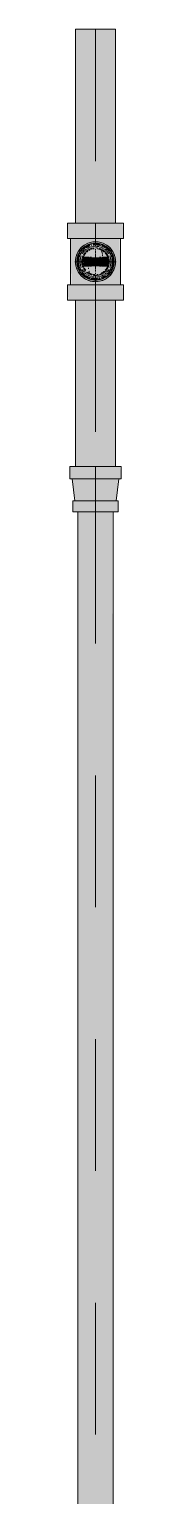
# Model space of a CAD drawing. Header units: millimetres. Extents: x -4000 to 187956, y -58990 to 162485.
# Drawn here: x 79216 to 79284, y 129964 to 131730 of the extents above; entities that cross this region are included whole.
import ezdxf

# ---------------------------------------------------------------- set-up
doc = ezdxf.new("R2010")
doc.units = ezdxf.units.MM
doc.linetypes.add('Dash 1_16_', pattern=[317.5, 158.75, -158.75])
for name, color, linetype, lineweight in [('F-SPRN', 3, 'Continuous', 9), ('P-PIPE', 3, 'Continuous', 9), ('P-PIPE-CNTR', 3, 'Continuous', 9)]:
    doc.layers.add(name, color=color, linetype=linetype, lineweight=lineweight)

# ---------------------------------------------------------------- blocks, each defined once
blk = doc.blocks.new('Sprinkler_Up - DN20-V243-FFS - TANG 1')
at = {"layer": 'F-SPRN', "transparency": 33554534}
for points in [[(13.5, 0), (22.2, 0), (18, 13.1), (6.9, 21.2), (-6.9, 21.2), (-18.2, 12.5), (-22.2, 0), (-3.9, 0.7), (-1.7, 2.9), (-1.2, 3.5), (-0.6, 4), (0.6, 4), (1.2, 3.5), (1.7, 2.9), (4.6, 0)], [(0, -21.2), (6.9, -21.2), (18, -13.1), (22.2, 0), (3.9, -0.7), (1.7, -2.9), (1.2, -3.5), (0.6, -4), (-0.6, -4), (-1.2, -3.5), (-1.7, -2.9), (-4.6, 0), (-22.2, 0), (-18, -13.1), (-6.9, -21.2)], [(0, -16.7), (4.3, -16.1), (11.8, -11.8), (16.1, -4.3), (16.1, 4.3), (10.8, 12.5), (8.3, 14.4), (0, 16.7), (-4.6, 15.9), (-11.8, 11.8), (-16.1, 4.3), (-16.1, -4.3), (-11.8, -11.8), (-8.3, -14.4)], [(0, -15.6), (7.8, -13.5), (13.5, -7.8), (15.1, -4), (15.1, 4), (13.5, 7.8), (7.8, 13.5), (0, 15.6), (-9.1, 12.5), (-11, 11), (-15.1, 4), (-15.1, -4), (-11, -11), (-7.8, -13.5)], [(-10.9, -5.5), (-10.9, 5.4), (-14.5, 5.4), (-14.5, -5.5)], [(-7.7, -5.5), (-7.7, 5.4), (-10.9, 5.4), (-10.9, -5.5)], [(0, -5.5), (0, 5.4), (-7.7, 5.4), (-7.7, -5.5)], [(0, 0), (5.7, 0), (2.9, 4.9), (-2.9, 4.9), (-5.7, 0)], [(-2.9, -4.9), (2.9, -4.9), (5.7, 0), (-5.7, 0)], [(-4.6, 0), (4.6, 0), (0, 4.6)], [(0, -4.6), (4.6, 0), (-4.6, 0)], [(0, -2.6), (1.3, 0), (-1.8, 0)], [(-1.3, 0), (1.8, 0), (0, 2.6)], [(7.7, -5.5), (7.7, 5.4), (0, 5.4), (0, -5.5)], [(10.9, -5.5), (10.9, 5.4), (7.7, 5.4), (7.7, -5.5)], [(14.5, -5.5), (14.5, 5.4), (10.9, 5.4), (10.9, -5.5)]]:
    blk.add_hatch(color=1, dxfattribs=at).paths.add_polyline_path(points)
at = {"layer": 'F-SPRN', "color": 1}
for p, q in [((-11.5, 5.4), (-14.5, 5.4)), ((-14.5, 5.4), (-11.3, 5.4)), ((-14.5, 5.4), (-14.5, 3.7)), ((-14.5, 3.3), (-14.5, 0)), ((-11.5, 5.4), (-11.5, 4)), ((-10.9, 1.9), (-10.9, 3.6)), ((-10.8, 5.4), (-8, 5.4)), ((-8.1, 5.4), (-10.8, 5.4)), ((-8.1, 5.4), (-8.1, 2.8)), ((-8.1, 2.5), (-8.1, 0.7)), ((-7.7, 4.8), (-7.7, 2.7)), ((-7.7, 4.8), (-7.7, 2.7)), ((-7.7, 2.1), (-7.7, 0.5)), ((-7.7, 2.1), (-7.7, 0.5)), ((-6.7, 5.4), (-4.7, 5.4)), ((-5.8, 3.8), (-5.8, 2.2)), ((-2.1, 0), (-2.1, 0)), ((-2.1, 0), (-2.1, -0.1)), ((-0.5, 2), (-0.6, 2)), ((-0.6, 2), (-0.6, 2)), ((0, 2.1), (-0.1, 2.1)), ((2.1, 0), (2.1, 0.1)), ((2.1, 0), (2.1, 0)), ((4.7, 5.4), (6.5, 5.4)), ((7.7, 5.4), (10.8, 5.4)), ((7.7, 5.2), (7.7, 2.7)), ((7.7, 5.2), (7.7, 2.7)), ((7.7, 2.3), (7.7, 0.5)), ((7.7, 2.3), (7.7, 0.5)), ((10.8, 5.4), (8.1, 5.4)), ((8.1, 5.4), (8.1, 2.8)), ((8.1, 2.5), (8.1, 0.4)), ((10.9, 5.4), (14.5, 5.4)), ((10.9, 3.6), (10.9, 0.2)), ((14.5, 5.4), (11.5, 5.4)), ((11.5, 5.4), (11.5, 4)), ((11.5, 3), (11.5, 0.2)), ((14.5, 5.4), (14.5, -5.5)), ((-14.5, -1.3), (-14.5, -3.7)), ((-11.1, -5.5), (-14.5, -5.5)), ((-14.5, -5.5), (-11.5, -5.5)), ((-10.9, -2.6), (-10.9, -1.3)), ((-10.8, -5.5), (-8.1, -5.5)), ((-7.8, -5.5), (-10.8, -5.5)), ((-8.1, -4.2), (-8.1, -5.5)), ((-7.7, -2.7), (-7.7, -4)), ((-7.7, -2.7), (-7.7, -4)), ((-7, -5.5), (-5.8, -5.5)), ((-4.8, -5.5), (-7, -5.5)), ((-5.8, -2.3), (-5.8, -3.8)), ((-2.1, -0.3), (-2, -0.4)), ((-2, -0.4), (-2, -0.5)), ((-2, -0.5), (-2, -0.6)), ((-2, -0.6), (-2, -0.7)), ((-2, -0.7), (-1.9, -0.7)), ((-1.9, -0.7), (-1.9, -0.8)), ((-1.9, -0.8), (-1.9, -0.9)), ((-1.9, -0.9), (-1.8, -1)), ((-1.8, -1), (-1.8, -1.1)), ((-1.8, -1), (-1.8, -1)), ((-1.8, -1.1), (-1.7, -1.2)), ((-1.7, -1.2), (-1.6, -1.3)), ((-1.7, -1.2), (-1.7, -1.2)), ((-1.6, -1.3), (-1.6, -1.4)), ((-1.6, -1.4), (-1.5, -1.4)), ((-1.5, -1.4), (-1.4, -1.5)), ((-1.4, -1.5), (-1.3, -1.6)), ((-1.4, -1.5), (-1.4, -1.5)), ((-1.3, -1.6), (-1.3, -1.7)), ((-1.3, -1.7), (-1.2, -1.7)), ((-1.2, -1.7), (-1.1, -1.7)), ((-1.1, -1.7), (-1.1, -1.8)), ((-1.1, -1.8), (-1, -1.8)), ((-1, -1.8), (-0.9, -1.9)), ((-0.9, -1.9), (-0.8, -1.9)), ((-0.8, -1.9), (-0.7, -2)), ((-0.8, -1.9), (-0.8, -1.9)), ((-0.7, -2), (-0.6, -2)), ((-0.6, -2), (-0.5, -2)), ((-0.5, -2), (-0.4, -2)), ((-0.4, -2), (-0.3, -2.1)), ((-0.4, -2), (-0.4, -2)), ((-0.3, -2.1), (-0.2, -2.1)), ((-0.2, -2.1), (-0.1, -2.1)), ((-0.1, -2.1), (0, -2.1)), ((0, -2.1), (0.1, -2.1)), ((0.1, -2.1), (0.2, -2.1)), ((0.1, -2.1), (0.1, -2.1)), ((0.2, -2.1), (0.3, -2.1)), ((0.3, -2.1), (0.4, -2)), ((0.4, -2), (0.5, -2)), ((0.5, -2), (0.6, -2)), ((0.6, -2), (0.7, -2)), ((0.6, -2), (0.6, -2)), ((0.7, -2), (0.8, -1.9)), ((0.8, -1.9), (0.9, -1.9)), ((0.9, -1.9), (1, -1.8)), ((0.9, -1.9), (0.9, -1.9)), ((1, -1.8), (1.1, -1.8)), ((1.1, -1.8), (1.2, -1.7)), ((1.2, -1.7), (1.3, -1.6)), ((1.2, -1.7), (1.2, -1.7)), ((1.3, -1.6), (1.4, -1.6)), ((1.4, -1.5), (1.5, -1.5)), ((1.4, -1.6), (1.4, -1.5)), ((1.5, -1.4), (1.6, -1.3)), ((1.5, -1.5), (1.5, -1.4)), ((1.6, -1.3), (1.7, -1.2)), ((1.6, -1.3), (1.6, -1.3)), ((1.7, -1.1), (1.8, -1.1)), ((1.7, -1.2), (1.7, -1.1)), ((1.8, -1), (1.9, -0.9)), ((1.8, -1.1), (1.8, -1)), ((1.9, -0.8), (2, -0.7)), ((1.9, -0.8), (1.9, -0.8)), ((1.9, -0.9), (1.9, -0.8)), ((2, -0.4), (2.1, -0.3)), ((2, -0.5), (2, -0.4)), ((2, -0.5), (2, -0.5)), ((2, -0.6), (2, -0.5)), ((2, -0.7), (2, -0.6)), ((2.1, -0.1), (2.1, 0)), ((2.1, -0.2), (2.1, -0.1)), ((2.1, -0.3), (2.1, -0.2)), ((7, -5.5), (4.8, -5.5)), ((5.8, -2.2), (5.8, -3.8)), ((5.8, -5.5), (7, -5.5)), ((7.7, -0.5), (7.7, -2.3)), ((7.7, -0.5), (7.7, -2.3)), ((7.7, -2.7), (7.7, -5.4)), ((7.7, -2.7), (7.7, -5.4)), ((10.8, -5.5), (7.7, -5.5)), ((8.1, -0.4), (8.1, -2.5)), ((8.1, -2.8), (8.1, -5.5)), ((8.1, -5.5), (10.8, -5.5)), ((10.9, -0.2), (10.9, -3.6)), ((14.5, -5.5), (10.9, -5.5)), ((11.5, -0.2), (11.5, -3)), ((11.5, -4), (11.5, -5.5)), ((11.5, -5.5), (14.5, -5.5))]:
    blk.add_line(p, q, dxfattribs=at)
at = {"layer": 'F-SPRN', "color": 1, "flags": 128}
for points in [[(-0.6, 2), (-0.7, 2), (-0.8, 1.9), (-0.9, 1.9), (-0.9, 1.9), (-1, 1.8), (-1.1, 1.8), (-1.2, 1.7), (-1.2, 1.7), (-1.3, 1.6), (-1.4, 1.6), (-1.4, 1.5), (-1.5, 1.5), (-1.5, 1.4), (-1.6, 1.3), (-1.6, 1.3), (-1.7, 1.2), (-1.7, 1.1), (-1.8, 1.1), (-1.8, 1), (-1.9, 0.9), (-1.9, 0.8), (-1.9, 0.8), (-2, 0.7), (-2, 0.6), (-2, 0.5), (-2, 0.5), (-2, 0.4), (-2.1, 0.3), (-2.1, 0.2), (-2.1, 0.1), (-2.1, 0)], [(-0.1, 2.1), (-0.1, 2.1), (-0.2, 2.1), (-0.3, 2.1), (-0.4, 2), (-0.5, 2)], [(2.1, 0.1), (2.1, 0.2), (2.1, 0.2), (2.1, 0.3), (2, 0.4), (2, 0.5), (2, 0.6), (2, 0.7), (1.9, 0.7), (1.9, 0.8), (1.9, 0.9), (1.8, 1), (1.8, 1), (1.8, 1.1), (1.7, 1.2), (1.7, 1.2), (1.6, 1.3), (1.6, 1.4), (1.5, 1.4), (1.4, 1.5), (1.4, 1.5), (1.3, 1.6), (1.3, 1.7), (1.2, 1.7), (1.1, 1.7), (1.1, 1.8), (1, 1.8), (0.9, 1.9), (0.8, 1.9), (0.8, 1.9), (0.7, 2), (0.6, 2), (0.5, 2), (0.4, 2), (0.4, 2), (0.3, 2.1), (0.2, 2.1), (0.1, 2.1), (0, 2.1)], [(-2.1, -0.1), (-2.1, -0.2), (-2.1, -0.2), (-2.1, -0.3)]]:
    blk.add_lwpolyline(points, dxfattribs=at)
at = {"layer": 'F-SPRN', "color": 1}
for radius, start, end in [(22.2, 360, 180), (21.9, 108.2621, 125.7507), (21.9, 102.3254, 107.901), (21.9, 90.145, 98.8503), (21.9, 72.5583, 89.4624), (21.9, 54.2493, 71.7379), (21.9, 165.6773, 179.2615), (21.9, 144.9438, 164.8151), (21.9, 144, 144.9438), (21.9, 126.6942, 143.2701), (16.7, 167.6802, 180), (16.7, 167.6802, 180), (16.7, 155.3879, 164.9693), (16.7, 155.3879, 164.9693), (15.6, 166.4265, 180), (15.6, 166.4265, 180), (15.6, 150.9409, 165), (15.6, 159.6139, 165), (16.7, 136.7213, 149.931), (16.7, 136.7213, 149.931), (15.6, 150.9409, 156.3845), (15.6, 138.4214, 150), (15.6, 138.4214, 150), (16.7, 130.7528, 135), (16.7, 130.7528, 135), (16.7, 121.4181, 130.5751), (16.7, 121.4181, 130.5751), (15.6, 126.205, 133.2078), (15.6, 126.205, 133.2078), (16.7, 106.5995, 120), (16.7, 106.5995, 120), (15.6, 114.4363, 119.9813), (15.6, 114.4363, 119.9813), (15.6, 105, 107.3766), (15.6, 105, 107.3766), (16.7, 105, 106.1954), (16.7, 105, 106.1954), (4.63, 155.7832, 180), (4.63, 155.7832, 180), (16.7, 96.4143, 105), (16.7, 96.4143, 105), (4.63, 109.0192, 138.2703), (4.63, 109.0192, 138.2703), (15.6, 95.5762, 100.6843), (15.6, 95.5762, 100.6843), (2.56, 109.0192, 168.8278), (2.56, 109.0192, 168.8278), (2.04, 109.0192, 180), (16.7, 83.0684, 90), (16.7, 83.0684, 90), (4.63, 17.9592, 90), (4.63, 17.9592, 90), (3.81, 57.0577, 90), (2.56, 14.5599, 90), (2.56, 14.5599, 90), (2.04, 10.4703, 90), (15.6, 75.573, 80.5892), (15.6, 75.573, 80.5892), (3.81, 16.1605, 43.8358), (15.6, 67.5614, 74.5481), (15.6, 67.5614, 74.5481), (16.7, 60, 75), (16.7, 60, 75), (15.6, 60.0187, 65.5637), (15.6, 60.0187, 65.5637), (15.6, 54.096, 60), (15.6, 54.096, 60), (16.7, 49.4249, 58.5819), (16.7, 49.4249, 58.5819), (15.6, 46.7922, 53.795), (15.6, 46.7922, 53.795), (16.7, 45, 49.2472), (16.7, 45, 49.2472), (15.6, 30, 41.5786), (15.6, 30, 41.5786), (16.7, 30, 43.2787), (16.7, 30, 43.2787), (21.9, 36.7299, 53.3058), (15.6, 23.6155, 29.5646), (15.6, 15, 29.5646), (15.6, 15, 20.3861), (16.7, 15, 24.6121), (16.7, 15, 24.6121), (15.6, 360, 13.6618), (15.6, 0, 13.6618), (16.7, 360, 12.3198), (16.7, 0, 12.3198), (21.9, 35.0562, 36), (21.9, 15.1849, 35.0562), (21.9, 0.7385, 14.3227), (22.2, 180, 360), (21.9, 180.7385, 194.3227), (21.9, 195.1849, 215.2302), (21.9, 216.7299, 233.3058), (16.7, 180, 192.3198), (16.7, 180, 192.3198), (16.7, 195.0307, 204.6121), (16.7, 195.0307, 204.6121), (15.6, 181.9082, 193.6618), (15.6, 181.9082, 193.6618), (15.6, 197.3339, 209.5646), (15.6, 197.3339, 209.5646), (16.7, 210.069, 223.2787), (16.7, 210.069, 223.2787), (15.6, 212.5472, 221.5786), (15.6, 212.5472, 221.5786), (16.7, 229.4249, 238.5819), (16.7, 229.4249, 238.5819), (15.6, 233.795, 240), (15.6, 233.795, 240), (16.7, 240, 255), (16.7, 240, 255), (15.6, 240.0187, 254.5481), (15.6, 240.0187, 254.5481), (4.63, 197.9592, 0), (4.63, 197.9592, 360), (15.6, 255, 267.64), (15.6, 255, 267.64), (3.81, 196.1605, 360), (2.56, 191.1677, 270), (2.56, 191.1677, 270), (2.04, 190.4703, 270), (16.7, 263.0684, 270), (16.7, 263.0684, 270), (2.04, 270, 0), (2.56, 270, 0), (2.56, 270, 360), (15.6, 275.5762, 280.6843), (15.6, 275.5762, 280.6843), (16.7, 276.4143, 285), (16.7, 276.4143, 285), (16.7, 286.5995, 300), (16.7, 286.5995, 300), (15.6, 294.4363, 299.9813), (15.6, 294.4363, 299.9813), (15.6, 300, 313.2078), (15.6, 300, 313.2078), (16.7, 301.4181, 310.5751), (16.7, 301.4181, 310.5751), (15.6, 318.4214, 330), (15.6, 318.4214, 330), (16.7, 316.7213, 330), (16.7, 316.7213, 330), (21.9, 306.6942, 323.2701), (15.6, 330.4354, 345), (15.6, 330.4354, 336.3845), (15.6, 339.6139, 345), (15.6, 346.3382, 360), (15.6, 346.3382, 360), (16.7, 335.3879, 345), (16.7, 335.3879, 345), (16.7, 347.6802, 360), (16.7, 347.6802, 360), (21.9, 324.7698, 344.8151), (21.9, 345.6773, 359.2615), (21.9, 234.2493, 251.7379), (21.9, 252.5583, 269.4624), (21.9, 270.145, 278.8503), (21.9, 279.348, 287.901), (21.9, 288.2621, 305.7507)]:
    blk.add_arc((0, 0), radius, start, end, dxfattribs=at)
blk = doc.blocks.new('Steel_Transition_Threaded_HoaPhat - Standard-V249-FFS - TANG 1')
at = {"layer": 'P-PIPE', "lineweight": 13, "transparency": 33554534}
h = blk.add_hatch(color=1, dxfattribs=at)
h.paths.add_polyline_path([(79250, 131427.6), (79255.8, 131428.4), (79261.3, 131430.6), (79265.9, 131434.2), (79269.5, 131438.8), (79271.7, 131444.3), (79272.5, 131450.1), (79271.7, 131455.9), (79268.5, 131462.6), (79265.9, 131466), (79261.3, 131469.6), (79255.8, 131471.8), (79250, 131472.6), (79244.2, 131471.8), (79238.8, 131469.6), (79231.5, 131462.6), (79230.5, 131461.3), (79228.3, 131455.9), (79227.5, 131450.1), (79228.3, 131444.3), (79230.5, 131438.8), (79234.1, 131434.2), (79238.8, 131430.6), (79244.2, 131428.4)])
h.paths.add_polyline_path([(79250, 131430), (79244.8, 131430.7), (79240, 131432.7), (79235.8, 131435.9), (79232.6, 131440), (79230.6, 131444.9), (79229.9, 131450.1), (79230.6, 131455.3), (79234.5, 131462.6), (79235.8, 131464.3), (79240, 131467.5), (79245.4, 131469.6), (79250, 131470.2), (79255.2, 131469.5), (79260.1, 131467.5), (79265.5, 131462.6), (79267.4, 131460.1), (79269.4, 131455.3), (79270.1, 131450.1), (79269.4, 131444.9), (79267.4, 131440), (79264.2, 131435.9), (79260.1, 131432.7), (79255.2, 131430.7)])
for points in [[(79250, 131430), (79250, 131433.7), (79241.8, 131435.9), (79235.8, 131441.9), (79233.6, 131450.1), (79235.8, 131458.3), (79241.8, 131464.3), (79250, 131466.5), (79250, 131470.2), (79244.8, 131469.5), (79240, 131467.5), (79234.5, 131462.6), (79232.6, 131460.1), (79230.6, 131455.3), (79229.9, 131450.1), (79230.6, 131444.9), (79232.6, 131440), (79235.8, 131435.9), (79240, 131432.7), (79244.8, 131430.7)], [(79250, 131431.6), (79254.8, 131432.2), (79259.3, 131434.1), (79263.1, 131437), (79266, 131440.8), (79267.9, 131445.3), (79268.5, 131450.1), (79267.9, 131454.9), (79263.5, 131462.6), (79263.1, 131463.2), (79259.3, 131466.1), (79254.8, 131468), (79250, 131468.6), (79245.2, 131468), (79240.8, 131466.1), (79236.5, 131462.6), (79234, 131459.3), (79232.1, 131454.9), (79231.5, 131450.1), (79232.1, 131445.3), (79234, 131440.8), (79236.9, 131437), (79240.8, 131434.1), (79245.2, 131432.2)], [(79250, 131430), (79255.2, 131430.7), (79260.1, 131432.7), (79264.2, 131435.9), (79267.4, 131440), (79269.4, 131444.9), (79270.1, 131450.1), (79269.4, 131455.3), (79265.5, 131462.6), (79264.2, 131464.3), (79260.1, 131467.5), (79255.2, 131469.5), (79250, 131470.2), (79250, 131466.5), (79258.2, 131464.3), (79264.2, 131458.3), (79266.4, 131450.1), (79264.2, 131441.9), (79258.2, 131435.9), (79250, 131433.7)]]:
    blk.add_hatch(color=1, dxfattribs=at).paths.add_polyline_path(points)
at = {"layer": 'P-PIPE', "color": 20, "lineweight": 13}
for radius, start, end in [(22.5, 90, 270), (22.5, 90, 270), (20.1, 150, 162.7449), (20.1, 141.0399, 148.1553), (18.5, 137.133, 150), (18.5, 137.133, 150), (20.1, 135, 139.8677), (20.1, 128.8856, 135), (16.4, 143.5463, 150), (18.5, 135, 137.133), (18.5, 135, 137.133), (18.5, 123.4976, 133.2041), (18.5, 123.4976, 133.2041), (20.1, 109.6859, 125.0043), (16.4, 121.0738, 128.0319), (18.5, 106.819, 120), (18.5, 106.819, 120), (16.4, 115.1607, 120), (16.4, 107.4657, 111.9681), (20.1, 103.3632, 105), (18.5, 104.5189, 105), (18.5, 104.5189, 105), (16.4, 105, 106.4788), (18.5, 91.4353, 103.2046), (18.5, 91.4353, 103.2046), (16.4, 96.2132, 104.6042), (20.1, 90.5246, 98.5089), (22.5, 270, 90), (22.5, 270, 90), (18.5, 78.0986, 90), (18.5, 78.0986, 90), (20.1, 75.0607, 87.9279), (18.5, 60, 75), (18.5, 60, 75), (16.4, 66.9681, 72.9388), (20.1, 54.9957, 75), (16.4, 50.4733, 56.6389), (18.5, 46.7959, 56.5024), (18.5, 46.7959, 56.5024), (20.1, 40.1323, 51.1144), (16.4, 30, 38.0319), (18.5, 42.867, 45), (18.5, 42.867, 45), (18.5, 30, 42.867), (18.5, 30, 42.867), (20.1, 31.8447, 38.9601), (20.1, 17.2551, 30), (20.1, 166.0499, 193.9501), (20.1, 197.2551, 210), (18.5, 166.5939, 180), (18.5, 166.5939, 193.4061), (18.5, 180, 193.4061), (18.5, 157.6232, 165), (18.5, 157.6232, 165), (18.5, 195, 202.3768), (18.5, 195, 202.3768), (16.4, 168.5467, 178.9063), (16.4, 184.8393, 191.4533), (18.5, 210, 223.5703), (18.5, 210, 223.5703), (16.4, 158.0319, 163.506), (16.4, 210.6635, 216.4537), (18.5, 316.4297, 330), (18.5, 316.4297, 330), (16.4, 338.0319, 342.8691), (16.4, 0, 8.0319), (16.4, 353.5463, 0), (18.5, 15, 22.3768), (18.5, 15, 22.3768), (18.5, 337.6232, 345), (18.5, 337.6232, 345), (20.1, 330, 342.7449), (18.5, 0, 13.4061), (18.5, 346.5939, 13.4061), (18.5, 346.5939, 0), (20.1, 346.0499, 13.9501), (20.1, 211.8447, 231.1144), (18.5, 226.7959, 236.5024), (18.5, 226.7959, 236.5024), (20.1, 234.9957, 255), (16.4, 230.4733, 236.6389), (18.5, 240, 255), (18.5, 240, 255), (16.4, 240, 246.5955), (16.4, 250.3629, 255), (20.1, 255.0607, 267.9279), (18.5, 258.0986, 270), (18.5, 258.0986, 270), (16.4, 264.1652, 268.506), (20.1, 270.5246, 278.5089), (18.5, 271.4353, 283.2046), (18.5, 271.4353, 283.2046), (16.4, 276.2132, 283.9063), (20.1, 280.9975, 285), (16.4, 287.4657, 291.9681), (18.5, 286.819, 300), (18.5, 286.819, 300), (16.4, 293.4045, 300), (20.1, 289.6859, 305.0043), (18.5, 303.4976, 313.2041), (18.5, 303.4976, 313.2041), (20.1, 308.8856, 328.1553)]:
    blk.add_arc((79250, 131450.1), radius, start, end, dxfattribs=at)

msp = doc.modelspace()

# ---------------------------------------------------------------- hatches: boundary and pattern name
at = {"layer": 'P-PIPE', "transparency": 33554534}
for points in [[(79237.9, 131496.4), (79250, 131496.4), (79250, 131729.9), (79225.9, 131729.9), (79226.7, 131496.4), (79232.9, 131496.4)], [(79256.2, 131496.4), (79274.1, 131496.4), (79273.3, 131729.9), (79250, 131729.9), (79250, 131496.4)], [(79250, 131478), (79250, 131496.4), (79216.2, 131496.4), (79217.4, 131478), (79245.4, 131478)], [(79283.8, 131478), (79282.6, 131496.4), (79250, 131496.4), (79250, 131478), (79282.6, 131478)], [(79231.9, 131422.3), (79250, 131422.3), (79250, 131428.9), (79242.6, 131430.3), (79236.3, 131434), (79231.7, 131439.4), (79229.2, 131446.3), (79229.2, 131453.9), (79233.3, 131462.6), (79236.3, 131466.2), (79245.4, 131470.4), (79250, 131471.2), (79250, 131478), (79220, 131478), (79221, 131422.3), (79228.8, 131422.3)], [(79268.1, 131422.3), (79280, 131422.3), (79279, 131478), (79250, 131478), (79250, 131471.2), (79257.5, 131469.9), (79263.7, 131466.2), (79268.3, 131460.8), (79270.8, 131453.9), (79270.8, 131446.3), (79268.3, 131439.4), (79263.7, 131434), (79257.5, 131430.3), (79250, 131428.9), (79250, 131422.3), (79265, 131422.3)], [(79250, 131426), (79256.2, 131426.8), (79262.1, 131429.2), (79267.1, 131433), (79270.9, 131438), (79273.3, 131443.8), (79274.1, 131450.1), (79273.3, 131456.3), (79270.5, 131462.6), (79267.1, 131467.1), (79262.1, 131471), (79256.2, 131473.4), (79250, 131474.2), (79243.8, 131473.4), (79237.9, 131471), (79233, 131467.1), (79229.1, 131462.1), (79226.7, 131456.3), (79225.9, 131450.1), (79226.7, 131443.8), (79229.1, 131438), (79233, 131433), (79237.9, 131429.2), (79243.8, 131426.8), (79248.9, 131426.1)], [(79241.7, 131435.6), (79242.8, 131437.6), (79241.7, 131441.7), (79242.8, 131445.9), (79245.8, 131449), (79257.2, 131454.3), (79258.4, 131458.4), (79257.2, 131462.6), (79255.9, 131464.3), (79250, 131466.8), (79241.7, 131464.6), (79235.5, 131458.4), (79233.3, 131450.1), (79235.5, 131441.7), (79238.2, 131438.3)], [(79250, 131433.4), (79258.4, 131435.6), (79261.8, 131438.3), (79266.1, 131445.8), (79266.1, 131454.4), (79260.9, 131462.6), (79258.4, 131464.6), (79250, 131466.8), (79245.4, 131466), (79238.2, 131461.9), (79233.9, 131454.4), (79233.9, 131445.8), (79238.2, 131438.3), (79241.7, 131435.6)], [(79226.1, 131403.8), (79250, 131403.8), (79250, 131422.3), (79216.2, 131422.3), (79217.4, 131403.8), (79220.7, 131403.8)], [(79283.8, 131403.8), (79282.6, 131422.3), (79250, 131422.3), (79250, 131403.8), (79282.6, 131403.8)], [(79243.8, 131203.5), (79250, 131203.5), (79250, 131403.8), (79225.9, 131403.8), (79226.7, 131203.5), (79237.9, 131203.5)], [(79250, 131203.5), (79274.1, 131203.5), (79273.3, 131403.8), (79250, 131403.8), (79250, 131280.1)], [(79220.3, 131188.6), (79280.8, 131188.6), (79279.8, 131203.5), (79219.2, 131203.5), (79219.2, 131188.6)], [(79250, 131162.2), (79274.8, 131162.2), (79277.1, 131188.6), (79221.9, 131188.6), (79226.1, 131162.2), (79243.6, 131162.2)], [(79223.6, 131148.9), (79277.4, 131148.9), (79276.4, 131162.2), (79222.7, 131162.2), (79222.7, 131148.9)], [(79250, 128493.7), (79250, 131148.9), (79228.9, 131148.9), (79229.6, 128493.7), (79244.5, 128493.7)], [(79250, 128493.7), (79271.1, 128493.7), (79270.4, 131148.9), (79250, 131148.9), (79250, 128506)]]:
    msp.add_hatch(color=1, dxfattribs=at).paths.add_polyline_path(points)

# ---------------------------------------------------------------- linework, layer by layer
at = {"layer": 'P-PIPE', "color": 20, "lineweight": 13}
for p, q in [((79225.9, 131729.9), (79225.9, 131496.4)), ((79274.1, 131729.9), (79225.9, 131729.9)), ((79274.1, 131496.4), (79274.1, 131729.9)), ((79216.2, 131496.4), (79216.2, 131478)), ((79217.4, 131496.4), (79216.2, 131496.4)), ((79250, 131496.4), (79216.2, 131496.4)), ((79225.8, 131496.4), (79217.4, 131496.4)), ((79225.9, 131496.4), (79232.9, 131496.4)), ((79232.9, 131496.4), (79226.6, 131496.4)), ((79241.3, 131496.4), (79233.1, 131496.4)), ((79233.1, 131496.4), (79266.9, 131496.4)), ((79250, 131496.4), (79241.3, 131496.4)), ((79258.7, 131496.4), (79250, 131496.4)), ((79283.8, 131496.4), (79250, 131496.4)), ((79266.9, 131496.4), (79258.7, 131496.4)), ((79273.4, 131496.4), (79267.1, 131496.4)), ((79267.1, 131496.4), (79274.1, 131496.4)), ((79283.8, 131496.4), (79274.2, 131496.4)), ((79283.8, 131478), (79283.8, 131496.4)), ((79216.2, 131478), (79217.4, 131478)), ((79216.2, 131478), (79250, 131478)), ((79217.4, 131478), (79219.8, 131478)), ((79220, 131478), (79220, 131422.3)), ((79221, 131478), (79220, 131478)), ((79241.2, 131478), (79220, 131478)), ((79221, 131478), (79226.1, 131478)), ((79224, 131478), (79221, 131478)), ((79228.8, 131478), (79224, 131478)), ((79226.1, 131478), (79233.1, 131478)), ((79235, 131478), (79228.8, 131478)), ((79233.1, 131478), (79241.3, 131478)), ((79241.2, 131478), (79235, 131478)), ((79242.2, 131478), (79245.3, 131478)), ((79245.3, 131478), (79242.2, 131478)), ((79250, 131478), (79242.2, 131478)), ((79246.1, 131478), (79250, 131478)), ((79250, 131478), (79246.1, 131478)), ((79250, 131478), (79257.8, 131478)), ((79250, 131478), (79283.8, 131478)), ((79257.8, 131478), (79250, 131478)), ((79257.8, 131478), (79250, 131478)), ((79258.7, 131478), (79266.9, 131478)), ((79265, 131478), (79258.8, 131478)), ((79265, 131478), (79258.8, 131478)), ((79271.2, 131478), (79265, 131478)), ((79271.2, 131478), (79265, 131478)), ((79266.9, 131478), (79273.9, 131478)), ((79276, 131478), (79271.2, 131478)), ((79280, 131478), (79271.2, 131478)), ((79273.9, 131478), (79279, 131478)), ((79279, 131478), (79276, 131478)), ((79280, 131478), (79279, 131478)), ((79280, 131422.3), (79280, 131478)), ((79281.1, 131478), (79282.6, 131478)), ((79282.6, 131478), (79283.8, 131478)), ((79216.2, 131422.3), (79216.2, 131403.8)), ((79219.8, 131422.3), (79216.2, 131422.3)), ((79250, 131422.3), (79216.2, 131422.3)), ((79220, 131422.3), (79221, 131422.3)), ((79220, 131422.3), (79241.2, 131422.3)), ((79226.1, 131422.3), (79221, 131422.3)), ((79221, 131422.3), (79224, 131422.3)), ((79224, 131422.3), (79228.8, 131422.3)), ((79233.1, 131422.3), (79226.1, 131422.3)), ((79228.8, 131422.3), (79235, 131422.3)), ((79241.3, 131422.3), (79233.1, 131422.3)), ((79235, 131422.3), (79241.2, 131422.3)), ((79250, 131422.3), (79242.2, 131422.3)), ((79242.2, 131422.3), (79250, 131422.3)), ((79242.2, 131422.3), (79250, 131422.3)), ((79257.8, 131422.3), (79250, 131422.3)), ((79283.8, 131422.3), (79250, 131422.3)), ((79250, 131422.3), (79257.8, 131422.3)), ((79250, 131422.3), (79257.8, 131422.3)), ((79266.9, 131422.3), (79258.7, 131422.3)), ((79258.8, 131422.3), (79265, 131422.3)), ((79258.8, 131422.3), (79280, 131422.3)), ((79265, 131422.3), (79271.2, 131422.3)), ((79273.9, 131422.3), (79266.9, 131422.3)), ((79271.2, 131422.3), (79276, 131422.3)), ((79279, 131422.3), (79273.9, 131422.3)), ((79276, 131422.3), (79279, 131422.3)), ((79279, 131422.3), (79280, 131422.3)), ((79283.8, 131422.3), (79280.2, 131422.3)), ((79283.8, 131403.8), (79283.8, 131422.3)), ((79216.2, 131403.8), (79225.8, 131403.8)), ((79216.2, 131403.8), (79250, 131403.8)), ((79225.9, 131403.8), (79225.9, 131203.5)), ((79232.9, 131403.8), (79225.9, 131403.8)), ((79226.6, 131403.8), (79232.9, 131403.8)), ((79233.1, 131403.8), (79241.3, 131403.8)), ((79266.9, 131403.8), (79233.1, 131403.8)), ((79241.3, 131403.8), (79250, 131403.8)), ((79250, 131403.8), (79258.7, 131403.8)), ((79250, 131403.8), (79283.8, 131403.8)), ((79258.7, 131403.8), (79266.9, 131403.8)), ((79267.1, 131403.8), (79273.4, 131403.8)), ((79274.1, 131403.8), (79267.1, 131403.8)), ((79274.1, 131203.5), (79274.1, 131403.8)), ((79274.2, 131403.8), (79283.8, 131403.8)), ((79219.2, 131203.5), (79219.2, 131188.6)), ((79280.8, 131203.5), (79219.2, 131203.5)), ((79225.7, 131203.5), (79219.2, 131203.5)), ((79225.9, 131203.5), (79228, 131203.5)), ((79228.2, 131203.5), (79226.5, 131203.5)), ((79234.6, 131203.5), (79229, 131203.5)), ((79229.1, 131203.5), (79270.9, 131203.5)), ((79242, 131203.5), (79234.6, 131203.5)), ((79250, 131203.5), (79242, 131203.5)), ((79258, 131203.5), (79250, 131203.5)), ((79265.4, 131203.5), (79258, 131203.5)), ((79271, 131203.5), (79265.4, 131203.5)), ((79273.5, 131203.5), (79271.8, 131203.5)), ((79272, 131203.5), (79274.1, 131203.5)), ((79280.8, 131203.5), (79274.3, 131203.5)), ((79280.8, 131188.6), (79280.8, 131203.5)), ((79219.2, 131188.6), (79220.3, 131188.6)), ((79219.2, 131188.6), (79280.8, 131188.6)), ((79220.3, 131188.6), (79221.7, 131188.6)), ((79221.9, 131188.6), (79225.2, 131162.2)), ((79223.3, 131188.6), (79228.2, 131188.6)), ((79228.2, 131188.6), (79234.6, 131188.6)), ((79234.6, 131188.6), (79242, 131188.6)), ((79242.7, 131188.6), (79250, 131188.6)), ((79250, 131188.6), (79257.3, 131188.6)), ((79258, 131188.6), (79265.4, 131188.6)), ((79265.4, 131188.6), (79271.8, 131188.6)), ((79271.8, 131188.6), (79276.7, 131188.6)), ((79274.8, 131162.2), (79278.1, 131188.6)), ((79278.3, 131188.6), (79280.8, 131188.6)), ((79222.7, 131162.2), (79222.7, 131148.9)), ((79277.4, 131162.2), (79222.7, 131162.2)), ((79225, 131162.2), (79222.7, 131162.2)), ((79230.7, 131162.2), (79226.3, 131162.2)), ((79236.3, 131162.2), (79230.7, 131162.2)), ((79242.9, 131162.2), (79236.3, 131162.2)), ((79250, 131162.2), (79243.6, 131162.2)), ((79256.4, 131162.2), (79250, 131162.2)), ((79263.7, 131162.2), (79257.1, 131162.2)), ((79269.3, 131162.2), (79263.7, 131162.2)), ((79273.7, 131162.2), (79269.3, 131162.2)), ((79277.4, 131162.2), (79275, 131162.2)), ((79277.4, 131148.9), (79277.4, 131162.2)), ((79222.7, 131148.9), (79228.7, 131148.9)), ((79222.7, 131148.9), (79277.4, 131148.9)), ((79228.9, 131148.9), (79228.9, 128493.7)), ((79229.6, 131148.9), (79228.9, 131148.9)), ((79268.3, 131148.9), (79231.7, 131148.9)), ((79231.7, 131148.9), (79236.3, 131148.9)), ((79236.3, 131148.9), (79242.9, 131148.9)), ((79242.9, 131148.9), (79250, 131148.9)), ((79250, 131148.9), (79257.1, 131148.9)), ((79257.1, 131148.9), (79263.7, 131148.9)), ((79263.7, 131148.9), (79268.4, 131148.9)), ((79271.1, 131148.9), (79270.4, 131148.9)), ((79271.1, 128493.7), (79271.1, 131148.9)), ((79271.3, 131148.9), (79277.4, 131148.9))]:
    msp.add_line(p, q, dxfattribs=at)
for radius, start, end in [(24.1, 90, 270), (24.1, 150, 165), (24.1, 148.5565, 150), (24.1, 135, 148.5565), (21.1, 151.0876, 154.6013), (24.1, 105, 135), (21.1, 137.2293, 141.8404), (21.1, 128.0211, 135), (21.1, 108.8679, 125.8689), (24.1, 90, 105), (21.1, 102.7, 105), (21.1, 90, 98.0211), (24.1, 75, 90), (24.1, 270, 90), (21.1, 75, 87.7707), (24.1, 45, 75), (21.1, 62.2293, 68.0211), (21.1, 54.1311, 60), (21.1, 38.1596, 51.9789), (24.1, 31.4435, 45), (21.1, 25.3987, 30), (24.1, 30, 31.4435), (24.1, 15, 30), (24.1, 165, 195), (24.1, 195, 210), (21.1, 165.7378, 177.9758), (21.1, 183.5565, 194.2622), (21.1, 158.0211, 165), (21.1, 195, 203.0211), (21.1, 205.3987, 210), (24.1, 272.7305, 345), (21.1, 330, 334.6013), (21.1, 336.9789, 345), (21.1, 15, 21.9789), (21.1, 345.7378, 357.9758), (21.1, 2.0242, 12.7707), (24.1, 345, 15), (24.1, 210, 225), (24.1, 225, 255), (21.1, 219.3488, 233.0211), (21.1, 234.4236, 245.5764), (21.1, 246.9789, 251.1321), (24.1, 255, 267.2695), (21.1, 255, 270), (24.1, 267.2695, 270), (21.1, 270, 276.9789), (24.1, 270, 272.7305), (21.1, 279.731, 285), (21.1, 291.9789, 305.8689), (21.1, 315, 320.0725), (21.1, 321.9789, 326.1637)]:
    msp.add_arc((79250, 131450.1), radius, start, end, dxfattribs=at)
at = {"layer": 'P-PIPE', "color": 1}
for centre, radius, start, end in [((79250, 131458.4), 8.35, 69.0027, 79.2369), ((79250, 131458.4), 8.35, 30, 30.1617), ((79250, 131458.4), 8.35, 20.1285, 29.0413), ((79250, 131458.4), 8.35, 8.0385, 17.9918), ((79250, 131458.4), 8.35, 352.2824, 1.6717), ((79250, 131450.1), 16.7, 52.0082, 57.203), ((79250, 131450.1), 16.7, 46.0317, 51.8726), ((79250, 131450.1), 16.7, 39.3092, 45.2846), ((79250, 131450.1), 16.7, 32.3031, 39.2955), ((79250, 131450.1), 16.7, 23.314, 31.0974), ((79250, 131450.1), 16.7, 170.1108, 177.203), ((79250, 131450.1), 16.7, 182.797, 189.8892), ((79250, 131450.1), 16.7, 190.2154, 195.2487), ((79250, 131450.1), 16.7, 157.579, 164.2722), ((79250, 131441.7), 8.35, 172.0327, 181.5407), ((79250, 131441.7), 8.35, 131.0366, 150), ((79250, 131441.7), 8.35, 115.6806, 125.5287), ((79250, 131441.7), 8.35, 100.6842, 114.0387), ((79250, 131441.7), 8.35, 90, 100.6842), ((79250, 131458.4), 8.35, 270, 280.6842), ((79250, 131458.4), 8.35, 316.3183, 330), ((79250, 131450.1), 16.7, 328.9026, 336.686), ((79250, 131450.1), 16.7, 16.9375, 22.421), ((79250, 131450.1), 16.7, 337.2636, 343.0625), ((79250, 131450.1), 16.7, 4.3093, 9.8892), ((79250, 131450.1), 16.7, 231.8726, 237.203), ((79250, 131441.7), 8.35, 199.9004, 209.0413), ((79250, 131441.7), 8.35, 226.6998, 237.8461), ((79250, 131441.7), 8.35, 249.0027, 259.2369), ((79250, 131450.1), 16.7, 264.6626, 273.5288), ((79250, 131450.1), 16.7, 308.1274, 313.9683), ((79250, 131450.1), 16.7, 314.7154, 320.6908)]:
    msp.add_arc(centre, radius, start, end, dxfattribs=at)
at = {"layer": 'P-PIPE-CNTR', "color": 1, "linetype": 'Dash 1_16_'}
for p, q in [((79250, 131729.9), (79250, 131496.4)), ((79250, 131729.9), (79250, 131496.4)), ((79250, 131472.6), (79250, 131475.1)), ((79250, 131471.2), (79250, 131472.6)), ((79250, 131468.6), (79250, 131470.2)), ((79250, 131463.6), (79250, 131465.2)), ((79250, 131459.8), (79250, 131462.6)), ((79250, 131455.5), (79250, 131459.1)), ((79225, 131450.1), (79227.5, 131450.1)), ((79227.8, 131450.1), (79231.5, 131450.1)), ((79231.5, 131450.1), (79233.3, 131450.1)), ((79236.9, 131450.1), (79240.4, 131450.1)), ((79240.4, 131450.1), (79242.3, 131450.1)), ((79245.4, 131450.1), (79247.6, 131450.1)), ((79248.7, 131450.1), (79250, 131450.1)), ((79250, 131452.6), (79250, 131454.3)), ((79250, 131450.1), (79250, 131452.1)), ((79250, 131448), (79250, 131450.1)), ((79250, 131450.1), (79251.3, 131450.1)), ((79250, 131445.9), (79250, 131447.5)), ((79250, 131441.1), (79250, 131444.6)), ((79251.8, 131450.1), (79254.6, 131450.1)), ((79255.7, 131450.1), (79263.5, 131450.1)), ((79266.4, 131450.1), (79268.5, 131450.1)), ((79268.5, 131450.1), (79272.2, 131450.1)), ((79272.5, 131450.1), (79275, 131450.1)), ((79250, 131438.1), (79250, 131440.4)), ((79250, 131435), (79250, 131436.5)), ((79250, 131432.2), (79250, 131433.4)), ((79250, 131430), (79250, 131431.6)), ((79250, 131427.6), (79250, 131428.9)), ((79250, 131425.1), (79250, 131427.6)), ((79250, 131403.8), (79250, 131203.5)), ((79250, 131403.8), (79250, 131203.5)), ((79250, 131148.9), (79250, 128493.7)), ((79250, 131148.9), (79250, 128493.7))]:
    msp.add_line(p, q, dxfattribs=at)
at = {"layer": 'P-PIPE-CNTR', "color": 20, "lineweight": 13}
for p, q in [((79250, 131474.2), (79250, 131496.4)), ((79250, 131471.2), (79250, 131472.6)), ((79250, 131468.6), (79250, 131470.2)), ((79250, 131463.6), (79250, 131465.2)), ((79250, 131459.8), (79250, 131462.6)), ((79250, 131455.5), (79250, 131459.1)), ((79250, 131452.6), (79250, 131454.3)), ((79250, 131450.1), (79250, 131452.1)), ((79250, 131448), (79250, 131450.1)), ((79250, 131446.1), (79250, 131447.5)), ((79250, 131441.1), (79250, 131444.6)), ((79250, 131438.1), (79250, 131440.1)), ((79250, 131435.3), (79250, 131436.5)), ((79250, 131430), (79250, 131431.6)), ((79250, 131427.6), (79250, 131428.9)), ((79250, 131426.1), (79250, 131427.6)), ((79250, 131403.8), (79250, 131426)), ((79250, 131203.5), (79250, 131148.9))]:
    msp.add_line(p, q, dxfattribs=at)

# ---------------------------------------------------------------- block references
at = {"layer": 'F-SPRN', "color": 1}
msp.add_blockref('Sprinkler_Up - DN20-V243-FFS - TANG 1', (79250, 131450.1), dxfattribs=at)
at = {"layer": 'P-PIPE', "color": 20, "lineweight": 13}
msp.add_blockref('Steel_Transition_Threaded_HoaPhat - Standard-V249-FFS - TANG 1', (0, 0), dxfattribs=at)

doc.saveas('drawing.dxf')
